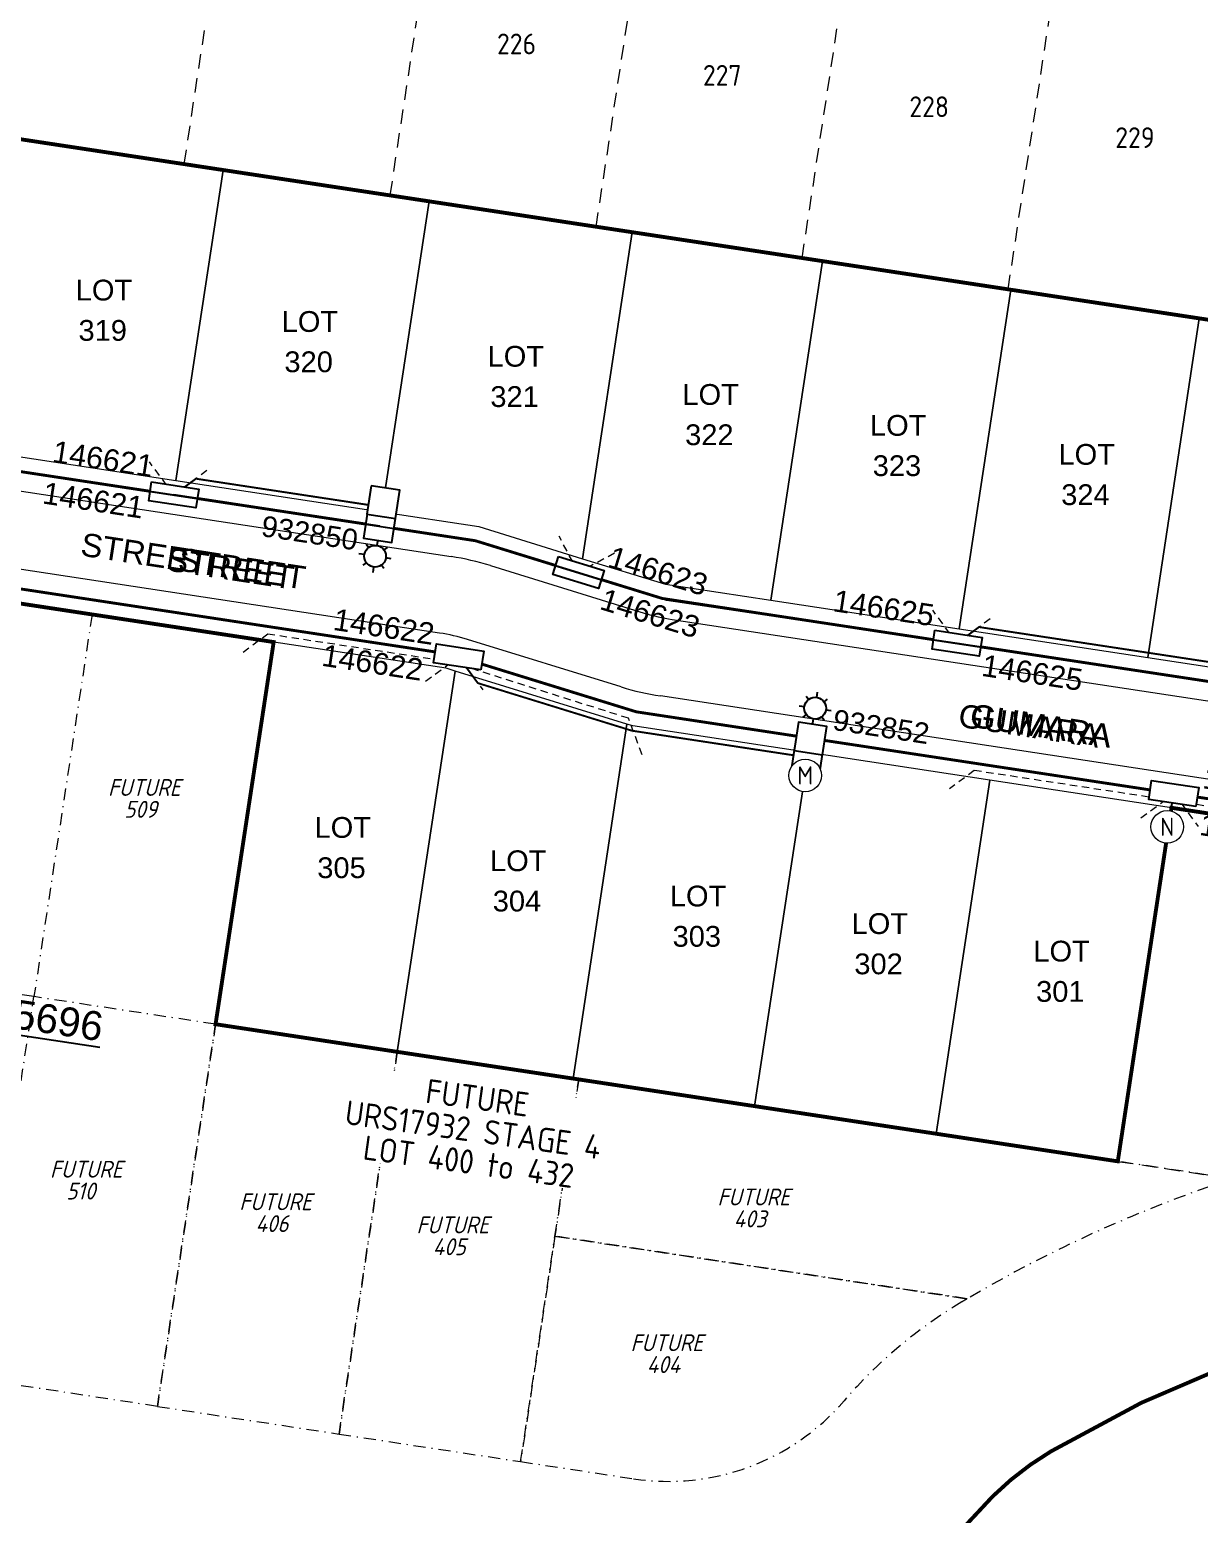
# Model space of a CAD drawing. Header units: metres. Extents: x 277548 to 280124, y 6243677 to 6246862.
# Drawn here: x 278903.6 to 279024.6, y 6244932.3 to 6245085.9 of the extents above; entities that cross this region are included whole.
import ezdxf
from ezdxf.enums import TextEntityAlignment as Align

# ---------------------------------------------------------------- set-up
doc = ezdxf.new("R2010")
doc.units = ezdxf.units.M
for name, pattern in [('Cable New OH', [6, 4, -2]), ('Dash', [5, 3, -2]), ('DASHDOT2', [0.5, 0.25, -0.125, 0, -0.125]), ('DIVIDE', [1.25, 0.5, -0.25, 0, -0.25, 0, -0.25]), ('IE Trench LV', [6.5, 5, -1.5]), ('PHANTOM2', [1.25, 0.625, -0.125, 0.125, -0.125, 0.125, -0.125]), ('Trench-Service', [1.5, 1, -0.5])]:
    doc.linetypes.add(name, pattern=pattern)
doc.layers.get('0').update_dxf_attribs({"color": 6})
for name, color, linetype, plot in [('_User Measure 240 LV CL', 6, 'Continuous', False), ('_User Measure 240 LV RL', 6, 'Continuous', False), ('_User Measure 50 LV', 6, 'Continuous', False), ('_User measure SL', 3, 'Continuous', False)]:
    doc.layers.add(name, color=color, linetype=linetype, plot=plot)
doc.layers.add('_User Measure SL RL', color=7, linetype='Continuous', true_color=0x00c763, plot=False)
for name, color, linetype, lineweight, true_color in [('_User ZKERB-3-1', 7, 'Continuous', 0, 0x949494), ('_User ZLOT-1-1', 7, 'Continuous', 0, 0x0000f0), ('_User ZROAD NAMES', 7, 'Continuous', 0, 0xa50000), ('_User ZSTG2-1-1', 7, 'Continuous', 0, 0x0000f0), ('_User ZSTG4-1-1', 7, 'Continuous', 0, 0x0000f0), ('_User ZSTG5-1-1', 7, 'Continuous', 0, 0x0000f0)]:
    doc.layers.add(name, color=color, linetype=linetype, lineweight=lineweight, true_color=true_color)
for name, color, linetype, lineweight in [('_User ZSTG1-1-5', 7, 'Continuous', 0), ('_User ZSTG2-1-5', 7, 'Continuous', 0), ('_User ZSTG3-1-5', 7, 'Continuous', 0), ('_User ZSTG5-1-5', 7, 'Continuous', 0), ('Cadastre Developer_SP_NEW', 253, 'Continuous', 5)]:
    doc.layers.add(name, color=color, linetype=linetype, lineweight=lineweight)
for name, color, linetype in [('Equip_SP_SL_NEW', 2, 'Continuous'), ('Mains_LV_NEW_T84', 2, 'Continuous'), ('Mains_LV_New_T94', 2, 'Continuous'), ('Mains_SL_NEW_R6', 2, 'Continuous'), ('Notes', 7, 'Continuous'), ('Notes_HV_MISC', 7, 'Continuous'), ('Notes_LV_MISC', 7, 'Continuous'), ('Notes_SP_NEW', 2, 'Continuous'), ('Services_SP_NEW_UG', 7, 'Trench-Service'), ('SupportsUG_SP_LV_NEW', 2, 'Continuous'), ('SupportsUG_SP_LV_SL_NEW', 2, 'Continuous'), ('Trench_SP_NEW', 2, 'Continuous')]:
    doc.layers.add(name, color=color, linetype=linetype)
doc.styles.add('ARIAL', font='arial.ttf', dxfattribs={"height": 2})
doc.styles.add('iecISOCP', font='isocp.shx')
doc.styles.add('ieISOCP', font='isocp.shx')
doc.styles.add('POLE_LABEL', font='arial.ttf')
doc.styles.add('SL_LABEL', font='arial.ttf')
doc.styles.get("Standard").update_dxf_attribs({"font": 'arial.ttf'})
doc.linetypes.add('Cable 4', pattern='A,5.25,-0.1,["o",Standard,S=2,R=0,X=1.2,Y=-0.7],-4', length=9.35)
doc.linetypes.add('Cable New UG', pattern='A,7,-0.25,["x",Standard,S=2,R=0,X=0.2,Y=-0.8],-2.1', length=9.35)
doc.linetypes.add('IE Trench HV', pattern='A,7,-0.2,["/",Standard,S=3,R=0,X=0.6,Y=-1.4],-2.5', length=9.7)

# ---------------------------------------------------------------- blocks, each defined once
blk = doc.blocks.new('PILLAR_NEW')
for tag, height, flags, p in [('ASSET_NUM', 2.25, 8, (2, 4)), ('STREET_CODE', 0.2, 9, (1.5, 2))]:
    blk.add_attdef(tag, text='', height=height, dxfattribs=dict(flags=flags)).set_placement(p, align=Align.MIDDLE_LEFT)
blk.add_wipeout([(-2.47, 0.99), (2.47, 0.99), (2.47, -0.99), (-2.47, -0.99)])
at = {"lineweight": -3}
blk.add_lwpolyline([(-2.47, 0.99), (2.47, 0.99), (2.47, -0.99), (-2.47, -0.99)], close=True, dxfattribs=at)
for tag, flags, p in [('OWNED_BY', 9, (1.5, 1.8)), ('OPERATED_BY', 9, (1.5, 1.6)), ('STATE', 9, (1.5, 1.2)), ('SUPPORT_TYPE', 9, (1.5, 1)), ('SUBURB', 9, (1.5, 0.2)), ('STREETNAME', 9, (1.5, 0)), ('MAINTAINED_BY', 9, (1.5, 1.4)), ('USAGE', 9, (1.5, 0.8)), ('LEGEND', 9, (1.5, 0.6)), ('PARENT', 9, (1.5, 0.4)), ('Z', 1, (1.5, -0.6)), ('LOCATION', 9, (1.5, -0.2)), ('NOTES', 9, (1.5, -0.4))]:
    blk.add_attdef(tag, text='', height=0.2, dxfattribs=dict(flags=flags)).set_placement(p, align=Align.MIDDLE_LEFT)
blk = doc.blocks.new('*U125')
for p, q in [((0, 5.72), (0, 6.47)), ((-2.25, 4.22), (-1.5, 4.22)), ((-1.46, 5.68), (-1.06, 5.28)), ((1.46, 5.68), (1.06, 5.28)), ((1.5, 4.22), (2.25, 4.22)), ((-1.46, 2.76), (-1.06, 3.16)), ((0, 0), (0, 2.72)), ((1.46, 2.76), (1.06, 3.16)), ((0, 0), (0, 0))]:
    blk.add_line(p, q)
blk.add_circle((0, 4.22), 1.5)
at = {"style": 'SL_LABEL', "flags": 9}
for tag, height, p in [('ASSET_NUM', 2.5, (2, 2)), ('STREET_CODE', 0.2, (0, -0.2))]:
    blk.add_attdef(tag, text='', height=height, dxfattribs=at).set_placement(p, align=Align.MIDDLE_LEFT)
for tag, p, flags in [('Z', (0, 0), 1), ('OPERATED_BY', (0, -9.61), 9)]:
    blk.add_attdef(tag, p, '', height=0.2, dxfattribs=dict(flags=flags))
for tag, height, flags, p in [('CONSTRUCTED_VOLTAGE', 0.2, 9, (0, -0.4)), ('CONTROL_TYPE', 0.2, 9, (0, -0.6)), ('OPERATING_VOLTAGE', 0.2, 9, (0, -1.4)), ('ORIENTATION', 0.2, 9, (0, -1.6)), ('OWNED_BY', 0.2, 9, (0, -1.8)), ('STATE', 0.2, 9, (0, -2)), ('LANTERN_PURPOSE', 0.2, 9, (0, -0.8)), ('LANTERN_TYPE', 0.2, 9, (0, -1)), ('NO_PHASES', 0.2, 9, (0, -1.2)), ('LNUMBER', 2.5, 8, (1.2, -2.8)), ('CEXIST', 0.2, 9, (0, -2.4)), ('CNEW', 0.2, 9, (0, -2.6)), ('CNUMBER', 0.2, 9, (0, -2.8)), ('CREMOVE', 0.2, 9, (0, -3)), ('CREPLACE', 0.2, 9, (0, -3.2)), ('USAGE', 0.2, 9, (0, -2.2)), ('LKINGHEIGHT', 0.2, 9, (0, -3.4)), ('LBRACKET', 0.2, 9, (0, -3.6)), ('LBRACKETVOCAB', 0.2, 9, (0, -3.8)), ('LCATEGORY', 0.2, 9, (0, -4)), ('LCHARGE1', 0.2, 9, (0, -4.2)), ('LCHARGE1PERCENT', 0.2, 9, (0, -4.4)), ('LCHARGE2', 0.2, 9, (0, -4.6)), ('LCHARGE2PERCENT', 0.2, 9, (0, -4.8)), ('LCHARGE3', 0.2, 9, (0, -5)), ('LCHARGE3PERCENT', 0.2, 9, (0, -5.2)), ('LEXIST', 0.2, 9, (0, -5.4)), ('LLAMP', 0.2, 9, (0, -5.6)), ('LLAMPVOCAB', 0.2, 9, (0, -5.8)), ('LMAST', 0.2, 9, (0, -6)), ('LMASTVOCAB', 0.2, 9, (0, -6.2)), ('LNEW', 0.2, 9, (0, -6.4)), ('LANTNUMBER', 0.2, 9, (0, -6.6)), ('LOUTREACH', 0.2, 9, (0, -7)), ('LOUTREACHVOCAB', 0.2, 9, (0, -7.2)), ('LRATECODE', 0.2, 9, (0, -7.4)), ('LREMOVE', 0.2, 9, (0, -7.6)), ('LREPLACE', 0.2, 9, (0, -7.8)), ('LTYPE', 0.2, 9, (0, -8)), ('LTYPEVOCAB', 0.2, 9, (0, -8.2)), ('SUBURB', 0.2, 9, (0, -8.6)), ('STREETNAME', 0.2, 9, (0, -8.8)), ('LEGEND', 0.2, 9, (0, -8.4)), ('LOCATION', 0.2, 9, (0, -9)), ('NOTES', 0.2, 9, (0, -9.2)), ('MAINTAINED_BY', 0.2, 9, (0, -9.86))]:
    blk.add_attdef(tag, text='', height=height, dxfattribs=dict(flags=flags)).set_placement(p, align=Align.MIDDLE_LEFT)
blk = doc.blocks.new('COLUMN_NEW')
for tag, flags, p in [('Z', 1, (1.5, -2.8)), ('NOTES', 9, (1.5, -2.4)), ('LABEL_ALIGNMENT', 9, (1.5, -2.6))]:
    blk.add_attdef(tag, text='', height=0.2, dxfattribs=dict(flags=flags)).set_placement(p, align=Align.MIDDLE_LEFT)
blk.add_wipeout([(-1.485, -1.485), (1.485, -1.485), (1.485, 1.485), (-1.485, 1.485)])
at = {"lineweight": -3}
blk.add_lwpolyline([(-1.485, -1.485), (1.485, -1.485), (1.485, 1.485), (-1.485, 1.485)], close=True, dxfattribs=at)
at = {"flags": 8}
blk.add_attdef('ASSET_NUM', text='', height=2.25, rotation=270, dxfattribs=at).set_placement((2, 2), align=Align.MIDDLE_LEFT)
at = {"style": 'POLE_LABEL', "flags": 9}
blk.add_attdef('STRUCTURE_PLANT_NUMBER', text='', height=0.2, dxfattribs=at).set_placement((1.5, 0.242), align=Align.MIDDLE_LEFT)
at = {"flags": 9}
for tag, p in [('STREET_CODE', (1.5, 0)), ('OWNED_BY', (1.5, -0.4)), ('OPERATED_BY', (1.5, -0.6)), ('STATE', (1.5, -1)), ('COLUMN_TYPE', (1.5, -0.2)), ('USAGE', (1.5, -1.2)), ('MAINTAINED_BY', (1.5, -0.8)), ('LEGEND', (1.5, -1.4)), ('PARENT', (1.5, -1.6)), ('SUBURB', (1.5, -1.8)), ('STREETNAME', (1.5, -2)), ('LOCATION', (1.5, -2.2))]:
    blk.add_attdef(tag, text='', height=0.2, dxfattribs=at).set_placement(p, align=Align.MIDDLE_LEFT)
blk = doc.blocks.new('Earth')
for p, q in [((0, -1.02), (0, 0)), ((0, -3.07), (0, -1.02)), ((-1.5, -3.07), (1.5, -3.07)), ((-1, -3.67), (1, -3.67)), ((-0.25, -4.27), (0.25, -4.27))]:
    blk.add_line(p, q)
blk = doc.blocks.new('DUCT_INDICATOR')
at = {"color": 7, "lineweight": 9, "flags": 1}
blk.add_attdef('Z', (0, 0), '', height=0.2, dxfattribs=at)
at = {"color": 8, "linetype": 'Continuous', "lineweight": 15, "ltscale": 0.1}
blk.add_wipeout([(2.25, 0), (2.25, 0.05), (2.23, 0.29), (2.22, 0.39), (2.18, 0.54), (2.14, 0.7), (2.1, 0.82), (2.04, 0.95), (1.94, 1.14), (1.86, 1.27), (1.75, 1.41), (1.6, 1.58), (1.56, 1.62), (1.5, 1.68), (1.42, 1.74), (1.34, 1.81), (1.26, 1.86), (1.17, 1.92), (1.1, 1.97), (1.03, 2), (1, 2.02), (0.97, 2.03), (0.95, 2.04), (0.91, 2.06), (0.88, 2.07), (0.86, 2.08), (0.83, 2.09), (0.79, 2.11), (0.76, 2.12), (0.72, 2.13), (0.67, 2.15), (0.62, 2.16), (0.61, 2.17), (0.55, 2.18), (0.52, 2.19), (0.5, 2.19), (0.48, 2.2), (0.43, 2.21), (0.38, 2.22), (0.33, 2.23), (0.27, 2.23), (0.23, 2.24), (0.18, 2.24), (0.08, 2.25), (0.05, 2.25), (0, 2.25), (-0.05, 2.25), (-0.08, 2.25), (-0.18, 2.24), (-0.23, 2.24), (-0.27, 2.23), (-0.33, 2.23), (-0.38, 2.22), (-0.43, 2.21), (-0.48, 2.2), (-0.5, 2.19), (-0.52, 2.19), (-0.55, 2.18), (-0.61, 2.17), (-0.62, 2.16), (-0.67, 2.15), (-0.72, 2.13), (-0.76, 2.12), (-0.79, 2.11), (-0.83, 2.09), (-0.86, 2.08), (-0.88, 2.07), (-0.91, 2.06), (-0.95, 2.04), (-0.97, 2.03), (-1, 2.02), (-1.03, 2), (-1.1, 1.97), (-1.17, 1.92), (-1.26, 1.86), (-1.34, 1.81), (-1.42, 1.74), (-1.5, 1.68), (-1.56, 1.62), (-1.6, 1.58), (-1.75, 1.41), (-1.86, 1.27), (-1.94, 1.14), (-2.04, 0.95), (-2.1, 0.82), (-2.14, 0.7), (-2.18, 0.54), (-2.22, 0.39), (-2.23, 0.29), (-2.25, 0.05), (-2.25, 0), (-2.25, -0.05), (-2.23, -0.29), (-2.22, -0.39), (-2.18, -0.54), (-2.14, -0.7), (-2.1, -0.82), (-2.04, -0.95), (-1.94, -1.14), (-1.86, -1.27), (-1.75, -1.41), (-1.6, -1.58), (-1.56, -1.62), (-1.5, -1.68), (-1.42, -1.74), (-1.34, -1.81), (-1.26, -1.86), (-1.17, -1.92), (-1.1, -1.97), (-1.03, -2), (-1, -2.02), (-0.97, -2.03), (-0.95, -2.04), (-0.91, -2.06), (-0.88, -2.07), (-0.86, -2.08), (-0.83, -2.09), (-0.79, -2.11), (-0.76, -2.12), (-0.72, -2.13), (-0.67, -2.15), (-0.62, -2.16), (-0.61, -2.17), (-0.55, -2.18), (-0.52, -2.19), (-0.5, -2.19), (-0.48, -2.2), (-0.43, -2.21), (-0.38, -2.22), (-0.33, -2.23), (-0.27, -2.23), (-0.23, -2.24), (-0.18, -2.24), (-0.08, -2.25), (-0.05, -2.25), (0, -2.25), (0.05, -2.25), (0.08, -2.25), (0.18, -2.24), (0.23, -2.24), (0.27, -2.23), (0.33, -2.23), (0.38, -2.22), (0.43, -2.21), (0.48, -2.2), (0.5, -2.19), (0.52, -2.19), (0.55, -2.18), (0.61, -2.17), (0.62, -2.16), (0.67, -2.15), (0.72, -2.13), (0.76, -2.12), (0.79, -2.11), (0.83, -2.09), (0.86, -2.08), (0.88, -2.07), (0.91, -2.06), (0.95, -2.04), (0.97, -2.03), (1, -2.02), (1.03, -2), (1.1, -1.97), (1.17, -1.92), (1.26, -1.86), (1.34, -1.81), (1.42, -1.74), (1.5, -1.68), (1.56, -1.62), (1.6, -1.58), (1.75, -1.41), (1.86, -1.27), (1.94, -1.14), (2.04, -0.95), (2.1, -0.82), (2.14, -0.7), (2.18, -0.54), (2.22, -0.39), (2.23, -0.29), (2.25, -0.05)], dxfattribs=at)
at = {"color": 7, "lineweight": 9}
blk.add_circle((0, 0), 2.25, dxfattribs=at)
blk.add_attdef('CODE', text='', height=1.8, dxfattribs=at).set_placement((0, 0), align=Align.MIDDLE_CENTER)

msp = doc.modelspace()

# ---------------------------------------------------------------- linework, layer by layer
at = {"layer": '_User ZKERB-3-1', "linetype": 'Continuous'}
for p, q in [((278836.41456, 6245048.25967), (278947.20107, 6245031.41687)), ((278945.99865, 6245023.50775), (278835.21214, 6245040.35055)), ((278951.26085, 6245030.48633), (278967.16244, 6245025.5715)), ((278970.06228, 6245024.90682), (279068.67853, 6245009.91427)), ((278964.80008, 6245017.92825), (278948.89849, 6245022.84308)), ((279067.47611, 6245002.00515), (278968.85987, 6245016.9977))]:
    msp.add_line(p, q, dxfattribs=at)
for centre, radius, start, end in [((278942.9926, 6245003.73495), 28, 72.824801, 81.355544), ((278973.06833, 6245044.67963), 20, 252.8248, 261.355558), ((278942.9926, 6245003.73495), 20, 72.8248, 81.355543), ((278973.06833, 6245044.67963), 28, 252.824801, 261.355558)]:
    msp.add_arc(centre, radius, start, end, dxfattribs=at)
at = {"layer": '_User ZLOT-1-1', "color": 7, "linetype": 'Continuous'}
for centre, radius, start, end in [((279071.64639, 6244833.99689), 122, 95.813107, 120.762144), ((279025.35788, 6244911.76336), 31.5, 120.762144, 139.26539)]:
    msp.add_arc(centre, radius, start, end, dxfattribs=at)
at = {"layer": '_User ZSTG2-1-1', "color": 252, "linetype": 'Dash', "ltscale": 0.5, "true_color": 0x878787}
for p, q in [((278919.59076, 6245072.0281), (278924.47558, 6245104.15891)), ((278940.89595, 6245068.78909), (278945.78077, 6245100.91989)), ((278962.20114, 6245065.55007), (278967.08597, 6245097.68088)), ((278983.50634, 6245062.31106), (278988.39116, 6245094.44186)), ((279004.81153, 6245059.07205), (279009.69636, 6245091.20285)), ((278919.59076, 6245072.0281), (278902.33207, 6245074.65193)), ((278940.89595, 6245068.78909), (278923.62737, 6245071.41442)), ((278962.20114, 6245065.55007), (278944.92268, 6245068.17691)), ((278983.50634, 6245062.31106), (278965.9382, 6245064.98193)), ((279004.81153, 6245059.07205), (278985.5983, 6245061.99302)), ((279026.11673, 6245055.83303), (279024.58829, 6245056.0654))]:
    msp.add_line(p, q, dxfattribs=at)
msp.add_lwpolyline([(279021.72136, 6245005.42099), (279016.16018, 6244968.84131), (279028.04561, 6244967.03438, -0.015721649), (279036.49185, 6244969.51132), (279041.49416, 6245002.41495)], format="xyb", close=True, dxfattribs=at)
at = {"layer": '_User ZSTG4-1-1', "color": 252, "linetype": 'DASHDOT2', "ltscale": 5, "true_color": 0x878787}
for p, q in [((278898.03828, 6244946.33968), (278904.05037, 6244985.88528)), ((278922.83453, 6244983.02954), (278904.05037, 6244985.88528)), ((278916.82244, 6244943.48394), (278922.83453, 6244983.02954))]:
    msp.add_line(p, q, dxfattribs=at)
for points in [[(278916.82244, 6244943.48394), (278935.6066, 6244940.62819), (278941.61869, 6244980.1738), (278922.83453, 6244983.02954)], [(278960.40285, 6244977.31806), (278959.80769, 6244977.40854), (278941.61869, 6244980.1738), (278935.6066, 6244940.62819), (278954.39076, 6244937.77245), (278957.93789, 6244961.10436)]]:
    msp.add_lwpolyline(points, close=True, dxfattribs=at)
for points in [[(278960.40285, 6244977.31806), (278957.93789, 6244961.10436), (279000.58408, 6244954.62089, -0.053972577), (279028.0456, 6244967.03438), (279016.16018, 6244968.84131), (278997.37601, 6244971.69705), (278978.59185, 6244974.5528)], [(278957.93789, 6244961.10436), (278954.39076, 6244937.77245), (278966.06001, 6244935.99839, 0.258160864), (278987.84974, 6244944.0649, -0.080911517), (279000.03986, 6244954.29862, -0.001129444), (279000.58408, 6244954.62089)]]:
    msp.add_lwpolyline(points, format="xyb", close=True, dxfattribs=at)
msp.add_lwpolyline([(278958.10915, 6244961.07832), (279000.58408, 6244954.62089, -0.053972577), (279028.0456, 6244967.03438), (279016.16018, 6244968.84131), (278997.37601, 6244971.69705), (278978.59185, 6244974.5528), (278960.40285, 6244977.31806)], format="xyb", dxfattribs=at)
at = {"layer": '_User ZSTG5-1-1', "color": 252, "linetype": 'DASHDOT2', "ltscale": 5, "true_color": 0x878787}
for p, q in [((278910.06246, 6245025.43089), (278904.05037, 6244985.88528)), ((278904.05037, 6244985.88528), (278885.2662, 6244988.74103)), ((278916.82244, 6244943.48394), (278823.69254, 6244957.64241))]:
    msp.add_line(p, q, dxfattribs=at)
at = {"layer": 'Cadastre Developer_SP_NEW', "color": 2}
for points in [[(278923.62737, 6245071.41442), (278919.59076, 6245072.0281), (278902.33207, 6245074.65193), (278897.44724, 6245042.52113), (278918.74255, 6245039.28361)], [(278923.62737, 6245071.41442), (278918.74255, 6245039.28361), (278940.03786, 6245036.0461), (278944.92268, 6245068.17691), (278940.89595, 6245068.78909)], [(278944.92268, 6245068.17691), (278940.03786, 6245036.0461), (278950.04982, 6245034.52399), (278960.80245, 6245031.20059), (278965.9382, 6245064.98193), (278962.20114, 6245065.55007)], [(278985.5983, 6245061.99302), (278983.50634, 6245062.31106), (278965.9382, 6245064.98193), (278960.80245, 6245031.20059), (278969.37171, 6245028.55203), (278980.26257, 6245026.8963)], [(279005.09329, 6245059.02921), (279004.81153, 6245059.07205), (278985.5983, 6245061.99302), (278980.26257, 6245026.8963), (278999.75756, 6245023.93249)], [(279005.09329, 6245059.02921), (278999.75756, 6245023.93249), (279019.25256, 6245020.96868), (279024.58829, 6245056.0654)], [(279026.11673, 6245055.83303), (279024.58829, 6245056.0654), (279019.25256, 6245020.96868), (279038.74755, 6245018.00487), (279044.08328, 6245053.10159)], [(278922.83453, 6244983.02954), (278941.61869, 6244980.1738), (278947.60931, 6245019.57817), (278946.68924, 6245019.86254), (278928.84662, 6245022.57515)], [(278941.61869, 6244980.1738), (278959.80769, 6244977.40854), (278965.38352, 6245014.08456), (278947.60931, 6245019.57817)], [(278984.15304, 6245011.13248), (278966.01115, 6245013.89058), (278965.38352, 6245014.08456), (278959.80769, 6244977.40854), (278960.40285, 6244977.31806), (278978.59185, 6244974.5528)], [(279002.9372, 6245008.27673), (278984.15304, 6245011.13248), (278978.59185, 6244974.5528), (278997.37601, 6244971.69705)], [(279021.72136, 6245005.42099), (279002.9372, 6245008.27673), (278997.37601, 6244971.69705), (279016.16018, 6244968.84131)]]:
    msp.add_lwpolyline(points, close=True, dxfattribs=at)
at = {"layer": 'Mains_LV_NEW_T84', "color": 170, "linetype": 'Cable New UG', "ltscale": 0.75, "const_width": 0.2, "flags": 128}
msp.add_lwpolyline([(278875.92648, 6245044.27568), (278918.5171, 6245037.80065), (278949.71376, 6245033.05785), (278969.03566, 6245027.08588), (278999.53211, 6245022.44953), (279038.5221, 6245016.52191), (279068.97913, 6245011.89155, -0.063624636), (279076.29145, 6245009.80506, -0.155327751), (279090.05552, 6244997.8971), (279094.33449, 6244990.90855), (279100.90831, 6244989.73532, 0.077366018), (279117.65865, 6245008.38992), (279121.63885, 6245015.12797)], format="xyb", dxfattribs=at)
msp.add_lwpolyline([(278845.94848, 6244997.90851), (278850.01891, 6244997.28968), (278851.34852, 6245006.03546), (278830.04253, 6245009.2746), (278828.59692, 6244999.76585), (278824.62514, 6245000.36967), (278829.77138, 6245034.21998), (278835.32791, 6245038.30996), (278871.73094, 6245032.77564), (278947.0253, 6245021.32869), (278947.97979, 6245021.03368), (278966.3472, 6245015.35672), (279021.94681, 6245006.90394)], dxfattribs=at)
at = {"layer": 'Mains_LV_New_T94', "color": 140, "linetype": 'IE Trench HV', "ltscale": 0.5, "const_width": 0.2, "flags": 128}
msp.add_lwpolyline([(278999.53211, 6245022.44953), (279001.80228, 6245024.12738), (279038.8227, 6245018.49919)], dxfattribs=at)
at = {"layer": 'Mains_SL_NEW_R6', "linetype": 'Cable 4', "ltscale": 0.5, "const_width": 0.2, "flags": 128}
for points in [[(278918.51581, 6245037.79225), (278918.52065, 6245037.79581), (278920.80338, 6245039.47605), (278940.11301, 6245036.54042)], [(278947.97138, 6245021.03496), (278949.96386, 6245018.32709), (278965.89913, 6245013.40186), (278984.0788, 6245010.63802)]]:
    msp.add_lwpolyline(points, dxfattribs=at)
msp.add_lwpolyline([(279021.94505, 6245006.90421), (279067.32269, 6245000.00549, -0.218543307), (279079.8264, 6244991.63486)], format="xyb", dxfattribs=at)
at = {"layer": 'Services_SP_NEW_UG', "color": 170, "linetype": 'Dash', "lineweight": 15, "ltscale": 0.25}
for points in [[(278921.93392, 6245040.31567), (278918.5171, 6245037.80065), (278916.00208, 6245041.21748)], [(278964.11201, 6245031.75827), (278960.36419, 6245029.76984), (278958.37577, 6245033.51766)], [(279002.94894, 6245024.96454), (278999.53211, 6245022.44953), (278997.0171, 6245025.86635)], [(278944.55986, 6245018.52288), (278947.97668, 6245021.03789), (278950.4917, 6245017.62107)], [(278966.96549, 6245010.91781), (278965.53628, 6245014.68859), (278947.79275, 6245020.30724)], [(279021.83409, 6245006.16247), (279001.31805, 6245009.28151), (278998.75543, 6245007.39525)]]:
    msp.add_lwpolyline(points, dxfattribs=at)
at = {"layer": 'Trench_SP_NEW', "color": 5, "linetype": 'IE Trench LV', "ltscale": 0.5, "const_width": 0.3, "flags": 128}
msp.add_lwpolyline([(279129.35498, 6245032.81274, -0.042681164), (279121.6247, 6245015.10124, -0.009760278), (279119.43908, 6245011.25157, -0.087775689), (279100.90831, 6244989.73532), (279094.33449, 6244990.90855), (279090.05552, 6244997.8971, 0.155327751), (279076.29145, 6245009.80506, 0.063624636), (279068.97913, 6245011.89155), (279038.5221, 6245016.52191), (278999.53211, 6245022.44953), (278969.03566, 6245027.08588), (278949.71376, 6245033.05785), (278918.5171, 6245037.80065), (278875.92648, 6245044.27568), (278854.6233, 6245047.51438), (278840.62438, 6245049.64263), (278833.35202, 6245050.01098), (278810.69223, 6245051.15872), (278749.66473, 6245060.43669)], format="xyb", dxfattribs=at)
at = {"layer": 'Trench_SP_NEW', "color": 10, "linetype": 'IE Trench HV', "lineweight": 35, "ltscale": 0.5, "const_width": 0.3, "flags": 128}
msp.add_lwpolyline([(279082.15654, 6244978.25393), (279084.10264, 6244984.64964), (279079.76914, 6244991.59639, 0.225354125), (279067.17224, 6245000.02836), (279021.94681, 6245006.90394), (278966.3472, 6245015.35672), (278947.0253, 6245021.32869), (278929.07207, 6245024.05811), (278871.73094, 6245032.77564), (278835.32791, 6245038.30996), (278829.77138, 6245034.21998), (278824.26711, 6244998.01468), (278823.96938, 6244996.05632)], format="xyb", dxfattribs=at)

# ---------------------------------------------------------------- block references
at = {"layer": 'Equip_SP_SL_NEW'}
for p, xscale, yscale, zscale, rotation in [((278939.81466, 6245034.57797), 0.7499999999999999, 0.7499999999999999, 0.7499999999999999, 171.355558), ((278984.37715, 6245012.60047), 0.75, 0.75, 0.75, 351.355556)]:
    msp.add_blockref('*U125', p, dxfattribs=dict(at, xscale=xscale, yscale=yscale, zscale=zscale, rotation=rotation))
at = {"layer": 'Notes_LV_MISC', "rotation": 351.19546960794}
msp.add_blockref('Earth', (279021.94506, 6245006.90422), dxfattribs=at)

# ---------------------------------------------------------------- texts
at = {"layer": '_User ZSTG1-1-5', "color": 252, "linetype": 'Cable New OH', "true_color": 0x878787, "char_height": 2.15, "attachment_point": 7, "style": 'iecISOCP', "bg_fill": 3, "box_fill_scale": 1.05, "bg_fill_color": 256, "bg_fill_transparency": 0}
for s, insert, width in [('226', (278951.94807, 6245083.38962), 3.8812551), ('227', (278973.24807, 6245080.13962), 3.8823465), ('228', (278994.59807, 6245076.88962), 3.8856207), ('229', (279015.89807, 6245073.68962), 3.8856207)]:
    msp.add_mtext(s, dxfattribs=dict(at, insert=insert, width=width))
at = {"layer": '_User ZSTG3-1-5'}
for p in [(278908.37194, 6245057.91792), (278929.67194, 6245054.66792), (278950.97194, 6245051.06792), (278971.12194, 6245047.11792), (278990.52194, 6245043.91792), (279010.02194, 6245040.91792), (278933.07194, 6245002.31792), (278951.22194, 6244998.86792), (278969.82194, 6244995.21792), (278988.62194, 6244992.36792), (279007.42194, 6244989.51792)]:
    msp.add_text('LOT', height=2.15, dxfattribs=at).set_placement(p)
at = {"layer": '_User ZSTG5-1-5', "color": 252, "lineweight": 5, "true_color": 0x878787, "style": 'ieISOCP', "oblique": 15}
for s, p in [('FUTURE', (278911.71154, 6245006.64975)), ('509', (278913.39087, 6245004.39163)), ('FUTURE', (278905.71154, 6244967.14975)), ('510', (278907.39087, 6244964.89163)), ('FUTURE', (278974.74872, 6244964.27394)), ('FUTURE', (278925.28905, 6244963.78128)), ('406', (278926.96837, 6244961.52316)), ('FUTURE', (278943.61729, 6244961.38668)), ('403', (278976.42805, 6244962.01582)), ('405', (278945.29662, 6244959.12857)), ('FUTURE', (278965.76232, 6244949.19602)), ('404', (278967.44165, 6244946.93791))]:
    msp.add_text(s, height=1.75, dxfattribs=at).set_placement(p)
at = {"layer": 'Notes_HV_MISC', "color": 7, "linetype": 'DIVIDE'}
msp.add_text('%%UPM SUB 35696', height=3, rotation=351.3555561, dxfattribs=at).set_placement((278882.39376, 6244985.59413))
at = {"layer": 'Notes_HV_MISC', "color": 7, "char_height": 2.4, "attachment_point": 7, "rotation": 351.3555561, "line_spacing_factor": 0.6}
for s, insert in [('{\\fArial|b0|i0|c0|p39;GUMARA        STREET}', (278886.85517, 6245034.83422)), ('{\\fArial|b0|i0|c0|p39;GUMARA                   STREET}', (279000.7888, 6245013.80234))]:
    msp.add_mtext(s, dxfattribs=dict(at, insert=insert))
at = {"layer": 'Notes_LV_MISC', "color": 7, "char_height": 2.4, "attachment_point": 7, "rotation": 351.3555561, "line_spacing_factor": 0.6}
for insert in [(278885.60662, 6245034.83422), (278999.54025, 6245013.80234)]:
    msp.add_mtext('{\\fArial|b0|i0|c0|p39;GUMARA                   STREET}', dxfattribs=dict(at, insert=insert))

# ---------------------------------------------------------------- next in the draw order: texts
at = {"layer": '_User ZSTG2-1-5', "char_height": 2.15, "attachment_point": 7, "line_spacing_factor": 0.6, "bg_fill": 2}
for s, insert in [('319', (278908.65757, 6245053.7182)), ('320', (278929.95757, 6245050.4682)), ('321', (278951.25757, 6245046.8682)), ('322', (278971.40757, 6245042.9182)), ('323', (278990.80757, 6245039.7182)), ('324', (279010.30757, 6245036.7182)), ('305', (278933.35757, 6244998.1182)), ('304', (278951.50757, 6244994.6682)), ('303', (278970.10757, 6244991.0182)), ('302', (278988.90757, 6244988.1682)), ('301', (279007.70757, 6244985.3182))]:
    msp.add_mtext(s, dxfattribs=dict(at, insert=insert))

# ---------------------------------------------------------------- next in the draw order: linework, layer by layer
at = {"layer": 'Notes', "color": 20, "linetype": 'PHANTOM2', "ltscale": 7.5, "true_color": 0xff470a, "const_width": 0.4, "flags": 128}
msp.add_lwpolyline([(278491.1409, 6245262.39853), (278580.82827, 6245248.76502), (278566.8694, 6245149.14049), (278476.73864, 6245162.65024), (278469.15313, 6245108.669), (278490.58761, 6245105.68093), (278481.62159, 6245046.23023), (278519.68421, 6245040.44342), (278537.47973, 6245037.73798), (278537.83035, 6245040.04422), (278712.8503, 6245013.43606), (278718.64237, 6245051.49788), (278726.85868, 6245050.12118), (278729.13217, 6245065.07548), (278732.30009, 6245085.91305), (278732.31704, 6245097.45294), (278751.35871, 6245095.30822), (278812.84224, 6245085.96092), (278827.54905, 6245085.36041), (278876.98037, 6245078.50613), (279083.60407, 6245047.09327), (279090.03231, 6245046.11599), (279144.98476, 6245027.52503, 0.130972358), (279149.70392, 6245088.12442), (279153.18627, 6245168.51426), (279145.25411, 6245169.72018), (279149.03558, 6245165.1227), (279147.36236, 6245126.49632), (279111.26352, 6245134.42811), (278893.7627, 6245167.49461), (278772.07802, 6245187.00574), (278635.14377, 6245207.82359), (278634.99144, 6245206.83542), (278595.44789, 6245212.8472), (278575.93578, 6245212.83527), (278580.82827, 6245248.76502), (278491.1409, 6245262.39853)], format="xyb", close=True, dxfattribs=at)
for points in [[(278481.62159, 6245046.23023), (278466.94294, 6244948.90088), (278973.14782, 6244868.96502), (278980.78903, 6244919.22646, 0.148940953), (279001.49277, 6244932.32319, -0.081534731), (279009.24641, 6244938.83125, -0.109292782), (279059.28976, 6244955.36952, 0.07616083), (279088.02408, 6244962.81339)], [(278712.86941, 6245013.43315), (278767.2156, 6245005.17086), (278767.14334, 6245004.69554), (278807.65682, 6244998.53631), (278825.45234, 6244995.83087), (278831.16095, 6245033.38027), (278835.71672, 6245036.73362), (278928.84662, 6245022.57515), (278922.83453, 6244983.02954), (279016.1591, 6244968.84147), (279021.71096, 6245005.42257), (279066.95005, 6244998.5449, -0.221129694), (279078.54179, 6244990.84841), (279082.46915, 6244984.43411), (279080.92324, 6244979.35359), (279088.02408, 6244962.81339, 0.219793647), (279144.98476, 6245027.52503)]]:
    msp.add_lwpolyline(points, format="xyb", dxfattribs=at)

# ---------------------------------------------------------------- next in the draw order: block references
at = {"layer": 'Notes_LV_MISC'}
ref = msp.add_blockref('PILLAR_NEW', (278947.97668, 6245021.03789), dxfattribs=dict(at, rotation=171.3555585626492))
ref.add_attrib('ASSET_NUM', '146622', dxfattribs={"layer": '0', "height": 2.25, "rotation": 171.3555586, "text_generation_flag": 6}).set_placement((278944.25059, 6245019.66929), align=Align.MIDDLE_RIGHT)
at = {"layer": 'Notes_LV_MISC', "rotation": 81.355556}
msp.add_blockref('COLUMN_NEW', (278984.00591, 6245010.15852), dxfattribs=at)
at = {"layer": 'Notes_LV_MISC'}
ref = msp.add_blockref('PILLAR_NEW', (279021.94506, 6245006.90422), dxfattribs=dict(at, rotation=171.3555564098478))
ref.add_attrib('ASSET_NUM', '146626', dxfattribs={"layer": '0', "height": 2.25, "rotation": 171.3555564, "text_generation_flag": 6}).set_placement((279035.05187, 6245002.16039), align=Align.MIDDLE_RIGHT)
at = {"layer": 'SupportsUG_SP_LV_NEW'}
ref = msp.add_blockref('PILLAR_NEW', (278918.5171, 6245037.80065), dxfattribs=dict(at, rotation=351.3555574222566))
ref.add_attrib('ASSET_NUM', '146621', dxfattribs={"layer": '0', "height": 2.25, "rotation": 351.3555574}).set_placement((278905.00781, 6245038.03809), align=Align.MIDDLE_LEFT)
ref = msp.add_blockref('PILLAR_NEW', (278960.36419, 6245029.76984), dxfattribs=dict(at, rotation=342.9484670510566))
ref.add_attrib('ASSET_NUM', '146623', dxfattribs={"layer": '0', "height": 2.25, "rotation": 342.9484671}).set_placement((278962.77668, 6245027.09192), align=Align.MIDDLE_LEFT)
ref = msp.add_blockref('PILLAR_NEW', (278999.53211, 6245022.44953), dxfattribs=dict(at, rotation=351.3555566959224))
ref.add_attrib('ASSET_NUM', '146625', dxfattribs={"layer": '0', "height": 2.25, "rotation": 351.3555567}).set_placement((279002.13635, 6245020.19998), align=Align.MIDDLE_LEFT)
at = {"layer": 'SupportsUG_SP_LV_SL_NEW'}
ref = msp.add_blockref('COLUMN_NEW', (278939.81466, 6245034.57797), dxfattribs=dict(at, rotation=261.355558))
ref.add_attrib('ASSET_NUM', '932850', dxfattribs={"layer": '0', "height": 2.15, "rotation": 171.355558, "text_generation_flag": 6}).set_placement((278937.52779, 6245033.10988), align=Align.MIDDLE_RIGHT)

# ---------------------------------------------------------------- next in the draw order: texts
at = {"layer": 'Notes', "color": 252, "true_color": 0x878787, "insert": (278949.47301, 6244972.10376), "char_height": 2.5, "attachment_point": 5, "rotation": 352.1388568, "line_spacing_factor": 0.8, "style": 'ARIAL', "bg_fill": 3, "box_fill_scale": 1.05, "bg_fill_color": 256, "bg_fill_transparency": 0}
msp.add_mtext('{\\Fisocp|c0;FUTURE\\PURS17932 STAGE 4\\PLOT 400 to 432}', dxfattribs=at)

# ---------------------------------------------------------------- next in the draw order: linework, layer by layer
at = {"layer": '_User measure SL', "flags": 128}
msp.add_lwpolyline([(278947.97979, 6245021.03368), (278966.3472, 6245015.35672), (278982.90902, 6245012.82367), (278984.37714, 6245012.60036)], dxfattribs=at)
msp.add_lwpolyline([(279021.94681, 6245006.90394), (279067.32269, 6245000.00549, -0.219972964), (279079.80806, 6244991.62364)], format="xyb", dxfattribs=at)
at = {"layer": '_User Measure SL RL', "flags": 128}
msp.add_lwpolyline([(278984.37714, 6245012.60036), (278966.3472, 6245015.35672), (278947.97979, 6245021.03368)], dxfattribs=at)
msp.add_lwpolyline([(279021.94396, 6245006.90438), (279067.32269, 6245000.00549, -0.218957173), (279079.82108, 6244991.63163)], format="xyb", dxfattribs=at)
at = {"layer": 'Services_SP_NEW_UG', "color": 170, "linetype": 'Dash', "lineweight": 15, "ltscale": 0.25}
msp.add_lwpolyline([(278925.67499, 6245021.54009), (278928.23761, 6245023.42635), (278947.88568, 6245020.43927)], dxfattribs=at)

# ---------------------------------------------------------------- next in the draw order: block references
at = {"layer": 'Notes_LV_MISC'}
ref = msp.add_blockref('PILLAR_NEW', (278918.5171, 6245037.80065), dxfattribs=dict(at, rotation=351.3555574222566))
ref.add_attrib('ASSET_NUM', '146621', dxfattribs={"layer": '0', "height": 2.25, "rotation": 351.3555574}).set_placement((278906.02267, 6245042.32086), align=Align.MIDDLE_LEFT)
at = {"layer": 'Notes_LV_MISC', "rotation": 261.355558}
msp.add_blockref('COLUMN_NEW', (278940.18816, 6245037.03474), dxfattribs=at)
at = {"layer": 'Notes_LV_MISC'}
ref = msp.add_blockref('PILLAR_NEW', (278960.36419, 6245029.76984), dxfattribs=dict(at, rotation=342.9484670510566))
ref.add_attrib('ASSET_NUM', '146623', dxfattribs={"layer": '0', "height": 2.25, "rotation": 342.9484671}).set_placement((278963.60473, 6245031.46968), align=Align.MIDDLE_LEFT)
ref = msp.add_blockref('PILLAR_NEW', (278999.53211, 6245022.44953), dxfattribs=dict(at, rotation=351.3555566959224))
ref.add_attrib('ASSET_NUM', '146625', dxfattribs={"layer": '0', "height": 2.25, "rotation": 351.3555567}).set_placement((278986.76691, 6245026.89248), align=Align.MIDDLE_LEFT)

# ---------------------------------------------------------------- next in the draw order: texts
at = {"layer": '_User ZROAD NAMES', "color": 7, "insert": (279000.7434, 6245013.80234), "char_height": 2.4, "attachment_point": 7, "rotation": 351.3555561, "line_spacing_factor": 0.6}
msp.add_mtext('{\\fArial|b0|i0|c0|p39;GUMARA                   STREET}', dxfattribs=at)

# ---------------------------------------------------------------- next in the draw order: linework, layer by layer
at = {"layer": '_User Measure 240 LV CL', "color": 241, "true_color": 0xf7abae, "flags": 128}
msp.add_lwpolyline([(278824.55999, 6244999.94116), (278829.77138, 6245034.21998), (278835.3279, 6245038.30995), (278851.89431, 6245035.80708), (278853.76002, 6245047.64563), (278875.92648, 6245044.27568), (278918.5171, 6245037.80065), (278949.71376, 6245033.05785), (278960.36661, 6245029.76529), (278969.46866, 6245026.95205), (278999.53211, 6245022.44953), (279068.97919, 6245011.89154, -0.031779941), (279072.7017, 6245011.08092, -0.031779941), (279076.29145, 6245009.80506, -0.138619318), (279088.97674, 6244999.53619), (279094.33449, 6244990.90855), (279100.90831, 6244989.73532), (279102.58932, 6244991.12219, 0.077908434), (279119.43908, 6245011.25157), (279121.63885, 6245015.12797)], format="xyb", dxfattribs=at)
at = {"layer": '_User Measure 240 LV CL', "color": 152, "true_color": 0x2776bb, "flags": 128}
msp.add_lwpolyline([(278824.55999, 6244999.94116), (278829.77138, 6245034.21998), (278835.33951, 6245038.3082), (278851.90525, 6245035.80542), (278947.0253, 6245021.32869), (278966.3472, 6245015.35672), (279021.94681, 6245006.90394)], dxfattribs=at)
at = {"layer": '_User Measure 240 LV RL', "flags": 128}
msp.add_lwpolyline([(278749.66773, 6245060.43571), (278810.6933, 6245051.15804), (278840.62438, 6245049.64263), (278949.71376, 6245033.05785), (278969.03566, 6245027.08588), (279068.97913, 6245011.89155, -0.221137924), (279090.05552, 6244997.8971), (279094.33449, 6244990.90855), (279100.90831, 6244989.73532, 0.098659677), (279121.63885, 6245015.12797)], format="xyb", dxfattribs=at)
msp.add_lwpolyline([(278823.96938, 6244996.05632), (278829.77138, 6245034.21998), (278835.32791, 6245038.30996), (278947.0253, 6245021.32869), (278966.3472, 6245015.35672), (279021.94505, 6245006.90421)], dxfattribs=at)
at = {"layer": '_User Measure 50 LV', "color": 4, "flags": 128}
msp.add_lwpolyline([(278999.53211, 6245022.44953), (279038.54139, 6245016.51897)], dxfattribs=at)
at = {"layer": '_User measure SL', "flags": 128}
msp.add_lwpolyline([(278918.5171, 6245037.80065), (278939.81466, 6245034.57797)], dxfattribs=at)
at = {"layer": '_User Measure SL RL', "flags": 128}
msp.add_lwpolyline([(278939.81466, 6245034.57797), (278918.5255, 6245037.79938)], dxfattribs=at)

# ---------------------------------------------------------------- next in the draw order: texts
at = {"layer": '_User ZROAD NAMES', "color": 7, "insert": (278886.80977, 6245034.83422), "char_height": 2.4, "attachment_point": 7, "rotation": 351.3555561, "line_spacing_factor": 0.6}
msp.add_mtext('{\\fArial|b0|i0|c0|p39;GUMARA                   STREET}', dxfattribs=at)

# ---------------------------------------------------------------- next in the draw order: block references
at = {"layer": 'Notes_SP_NEW', "color": 7, "lineweight": 15, "ltscale": 0.5}
ref = msp.add_blockref('DUCT_INDICATOR', (279021.27022, 6245003.45094), dxfattribs=dict(at, xscale=0.75, yscale=0.75))
ref.add_attrib('CODE', 'N', dxfattribs={"layer": '0', "color": 7, "height": 1.875, "style": 'ieISOCP'}).set_placement((279021.27022, 6245003.45094), align=Align.MIDDLE_CENTER)
at = {"layer": 'SupportsUG_SP_LV_NEW'}
ref = msp.add_blockref('PILLAR_NEW', (278947.97668, 6245021.03789), dxfattribs=dict(at, rotation=171.3555585626492))
ref.add_attrib('ASSET_NUM', '146622', dxfattribs={"layer": '0', "height": 2.25, "rotation": 171.3555586, "text_generation_flag": 6}).set_placement((278945.43686, 6245023.37965), align=Align.MIDDLE_RIGHT)
at = {"layer": 'SupportsUG_SP_LV_SL_NEW'}
ref = msp.add_blockref('COLUMN_NEW', (278984.37715, 6245012.60047), dxfattribs=dict(at, rotation=81.355556))
ref.add_attrib('ASSET_NUM', '932852', dxfattribs={"layer": '0', "height": 2.15, "rotation": 351.355556}).set_placement((278986.7341, 6245014.56898), align=Align.MIDDLE_LEFT)

# ---------------------------------------------------------------- next in the draw order: linework, layer by layer
at = {"layer": 'Services_SP_NEW_UG', "color": 170, "linetype": 'Dash', "lineweight": 15, "ltscale": 0.25}
for points in [[(279018.54973, 6245004.38593), (279021.96656, 6245006.90095), (279024.48157, 6245003.48412)], [(279021.85383, 6245006.15947), (279041.85402, 6245003.11885), (279043.74028, 6245000.55623)]]:
    msp.add_lwpolyline(points, dxfattribs=at)

# ---------------------------------------------------------------- next in the draw order: block references
at = {"layer": 'Notes_SP_NEW', "color": 7, "lineweight": 15, "ltscale": 0.5}
ref = msp.add_blockref('DUCT_INDICATOR', (278983.82955, 6245008.77394), dxfattribs=dict(at, xscale=0.75, yscale=0.75))
ref.add_attrib('CODE', 'M', dxfattribs={"layer": '0', "color": 7, "height": 1.875, "style": 'ieISOCP'}).set_placement((278983.82955, 6245008.77394), align=Align.MIDDLE_CENTER)

# ---------------------------------------------------------------- next in the draw order: block references
at = {"layer": 'SupportsUG_SP_LV_NEW'}
ref = msp.add_blockref('PILLAR_NEW', (279021.94506, 6245006.90422), dxfattribs=dict(at, rotation=171.3555564098478))
ref.add_attrib('ASSET_NUM', '146626', dxfattribs={"layer": '0', "height": 2.25, "rotation": 171.3555564, "text_generation_flag": 6}).set_placement((279035.38073, 6245007.0009), align=Align.MIDDLE_RIGHT)

doc.saveas('drawing.dxf')
